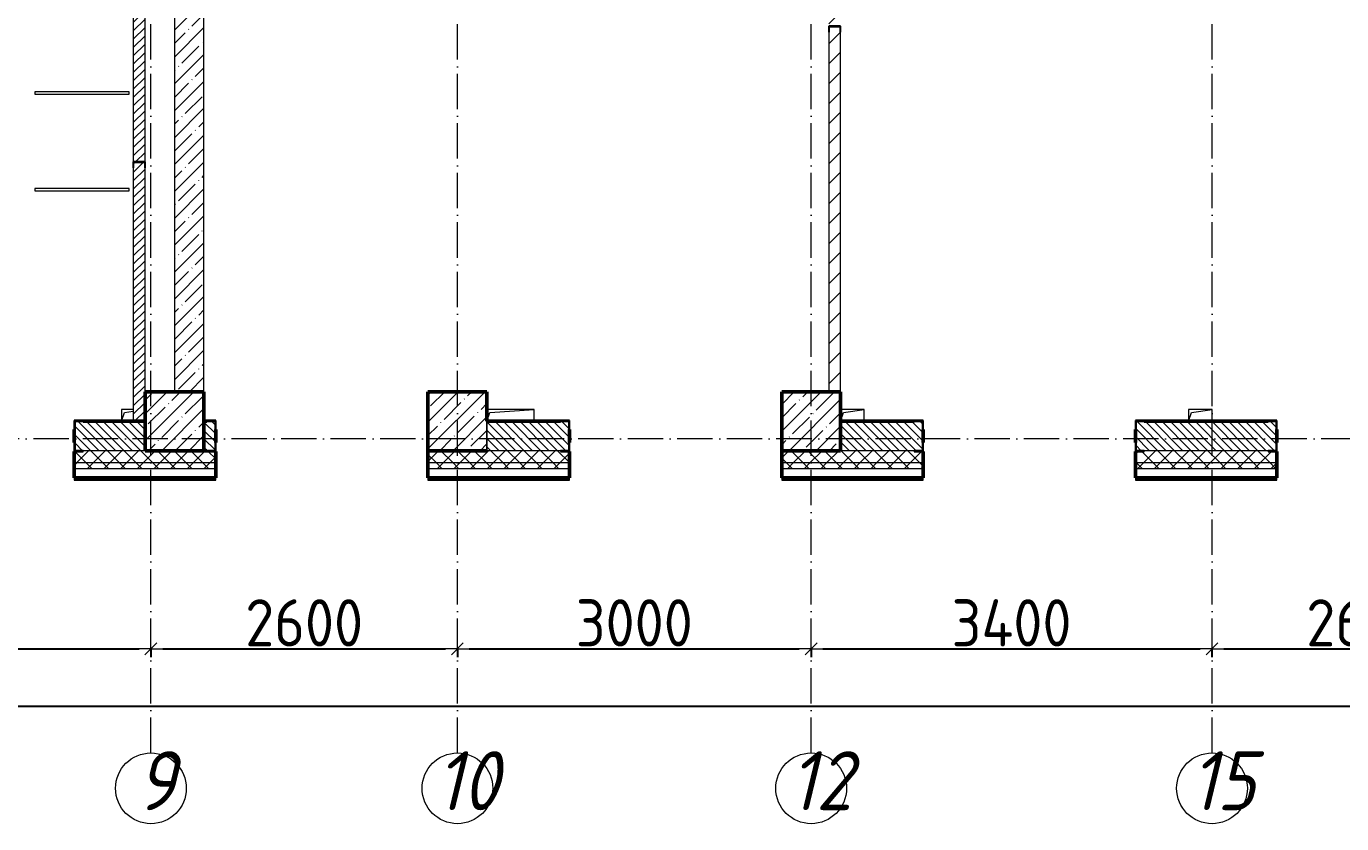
# Model space of a CAD drawing. Header units: millimetres. Extents: x -401725 to 250493, y 305116 to 802890.
# Drawn here: x -2199 to 8958, y 453933 to 460697 of the extents above; entities that cross this region are included whole.
import ezdxf

# ---------------------------------------------------------------- set-up
doc = ezdxf.new("R2010")
doc.units = ezdxf.units.MM
doc.linetypes.add('50_200_ШТРИХ_1Т_ш5_п1_п1_', pattern=[700, 500, -100, 0, -100])
for name, color, linetype, lineweight in [('A-____-____-DIMS', 7, 'Continuous', 9), ('A-GENM-____-MCUT', 7, 'Continuous', 25), ('A-GENM-____-OTLN', 7, 'Continuous', 9), ('A-GENM-____-OTLN-1', 7, 'Continuous', 25), ('A-WALL-____-MCUT-1', 7, 'Continuous', 9), ('A-WALL-____-MCUT-2', 7, 'Continuous', 50), ('A-WALL-____-MCUT-3', 7, 'Continuous', 9), ('A-WALL-____-PATT-1', 7, 'Continuous', 9), ('A-WALL-FNSH-MCUT-1', 7, 'Continuous', 9), ('S-COLS-____-MCUT', 7, 'Continuous', 50), ('S-COLS-____-OTLN', 7, 'Continuous', 9), ('S-GRID-____-IDEN', 7, 'Continuous', 9), ('S-GRID-____-OTLN-1', 7, '50_200_ШТРИХ_1Т_ш5_п1_п1_', 9)]:
    doc.layers.add(name, color=color, linetype=linetype, lineweight=lineweight)
doc.styles.add('ISOCPEUR_I', font='isocpeui.ttf', dxfattribs={"width": 0.9, "height": 2.5})
doc.styles.add('СПДС', font='isocpeur.ttf', dxfattribs={"width": 0.9})
doc.dimstyles.new('Размера А3', dxfattribs={"dimtxt": 200, "dimasz": 100, "dimexe": 70, "dimexo": 100, "dimgap": 20, "dimtad": 1, "dimdec": 0, "dimrnd": 10, "dimzin": 0, "dimdsep": 46, "dimtxsty": 'СПДС', "dimblk": 'ARROWHEAD_6', "dimcen": 1, "dimclrd": 256, "dimclre": 256, "dimclrt": 256, "dimazin": 0, "dimtfac": 1, "dimtdec": 0, "dimtmove": 2, "dimatfit": 3, "dimfxl": 1, "dimtolj": 1, "dimtzin": 0, "dimarcsym": 0})
pattern_1 = [(45, (-15591.66, 459015.94), (-114.0493, 114.0493), []), (45, (-15477.61, 459015.94), (-114.0493, 114.0493), [201.612, -40.322, 3.353, -36.97])]
pattern_2 = [(45, (-15591.66, 459015.94), (-70.71068, 70.71068), []), (135, (-15591.66, 459015.94), (-70.71068, -70.71068), [])]
pattern_3 = [(135, (-15591.663, 459015.94), (-35.35534, -35.35534), [])]

# ---------------------------------------------------------------- blocks, each defined once
blk = doc.blocks.new('BSC_Колонна _Прямоугольная - 500х500-V71-АР1_План отверстий 2 этажа в осях 1-64_А-ГГ')
at = {"layer": 'S-COLS-____-OTLN'}
h = blk.add_hatch(dxfattribs=at)
h.set_pattern_fill('FP_100', color=256, style=0, pattern_type=2)
h.set_pattern_definition([(45, (-20050, 1668.96), (-114.0493, 114.0493), []), (45, (-19935.95, 1668.96), (-114.0493, 114.0493), [201.613, -40.323, 3.353, -36.97])])
h.paths.add_polyline_path([(-250, -250), (250, -250), (250, 250), (-250, 250)], flags=0)
at = {"layer": 'S-COLS-____-MCUT'}
for p, q in [((250, 250), (-250, 250)), ((-250, 250), (-250, -250)), ((250, -250), (250, 250)), ((-250, -250), (250, -250))]:
    blk.add_line(p, q, dxfattribs=at)
blk = doc.blocks.new('BSC_Колонна _Прямоугольная - 500х500-V130-АР1_План отверстий 2 этажа в осях 1-64_А-ГГ')
at = {"layer": 'S-COLS-____-OTLN'}
h = blk.add_hatch(dxfattribs=at)
h.set_pattern_fill('FP_160', color=256, style=0, pattern_type=2)
h.set_pattern_definition([(45, (-14650, 1668.96), (-114.0493, 114.0493), []), (45, (-14535.95, 1668.96), (-114.0493, 114.0493), [201.612, -40.322, 3.353, -36.97])])
h.paths.add_polyline_path([(-250, -250), (250, -250), (250, 250), (-250, 250), (-250, -175)], flags=0)
at = {"layer": 'S-COLS-____-MCUT'}
for p, q in [((250, 250), (-250, 250)), ((-250, 250), (-250, -250)), ((250, -250), (250, 250)), ((-250, -250), (250, -250))]:
    blk.add_line(p, q, dxfattribs=at)
blk = doc.blocks.new('Фахверк_СКБ_Уголок - 250_2700-27497298-АР1_План отверстий 2 этажа в осях 1-64_А-ГГ')
at = {"layer": 'A-GENM-____-MCUT'}
for p, q in [((200, 181), (125, 181)), ((125, 181), (125, 106)), ((131, 106), (131, 175)), ((131, 175), (200, 175)), ((200, 175), (200, 181)), ((125, 106), (131, 106)), ((131, -6), (125, -6)), ((125, -6), (125, -81)), ((125, -81), (200, -81)), ((131, -75), (131, -6)), ((200, -75), (131, -75)), ((200, -81), (200, -75))]:
    blk.add_line(p, q, dxfattribs=at)
blk = doc.blocks.new('Фахверк_СКБ_Уголок - 250_2700_1-27501432-АР1_План отверстий 2 этажа в осях 1-64_А-ГГ')
at = {"layer": 'A-GENM-____-MCUT'}
for p, q in [((200, 181), (125, 181)), ((125, 181), (125, 106)), ((131, 106), (131, 175)), ((131, 175), (200, 175)), ((200, 175), (200, 181)), ((125, 106), (131, 106)), ((131, -6), (125, -6)), ((125, -6), (125, -81)), ((125, -81), (200, -81)), ((131, -75), (131, -6)), ((200, -75), (131, -75)), ((200, -81), (200, -75))]:
    blk.add_line(p, q, dxfattribs=at)
blk = doc.blocks.new('154_Фахверк_СКБ_Швеллер - Тип_100_3550-28487752-АР1_План отверстий 2 этажа в осях 1-64_А-ГГ')
at = {"layer": 'A-GENM-____-MCUT'}
for p, q in [((175, 50), (125, 50)), ((125, 50), (125, -50)), ((128, 47), (175, 47)), ((128, -47), (128, 47)), ((175, 47), (175, 50)), ((125, -50), (175, -50)), ((175, -47), (128, -47)), ((175, -50), (175, -47))]:
    blk.add_line(p, q, dxfattribs=at)
blk = doc.blocks.new('154_Фахверк_СКБ_Швеллер - Тип_100_3960-28331862-АР1_План отверстий 2 этажа в осях 1-64_А-ГГ')
at = {"layer": 'A-GENM-____-MCUT'}
for p, q in [((175, 50), (125, 50)), ((125, 50), (125, -50)), ((128, 47), (175, 47)), ((128, -47), (128, 47)), ((175, 47), (175, 50)), ((125, -50), (175, -50)), ((175, -47), (128, -47)), ((175, -50), (175, -47))]:
    blk.add_line(p, q, dxfattribs=at)
blk = doc.blocks.new('AR_Отверстие прямоугольное _в плите_ - AR_Отверстие прямоугольное _в плите_-V160-АР1_План отверстий 2 этажа в осях 1-64_А-ГГ')
at = {"layer": 'A-GENM-____-OTLN'}
for p, q in [((0, 50), (-100, 50)), ((-100, 50), (-100, -50)), ((-100, -50), (-75, 25)), ((-75, 25), (0, 36))]:
    blk.add_line(p, q, dxfattribs=at)
blk = doc.blocks.new('AR_Отверстие прямоугольное _в плите_ - AR_Отверстие прямоугольное _в плите_-30511394-АР1_План отверстий 2 этажа в осях 1-64_А-ГГ')
at = {"layer": 'A-GENM-____-OTLN'}
for p, q in [((200, 50), (-200, 50)), ((-200, -50), (-175, 25)), ((-175, 25), (200, 50)), ((200, -50), (200, 50))]:
    blk.add_line(p, q, dxfattribs=at)
blk = doc.blocks.new('AR_Отверстие прямоугольное _в плите_ - AR_Отверстие прямоугольное _в плите_-30510712-АР1_План отверстий 2 этажа в осях 1-64_А-ГГ')
at = {"layer": 'A-GENM-____-OTLN'}
for p, q in [((100, 50), (-100, 50)), ((-100, -50), (-75, 25)), ((-75, 25), (100, 50)), ((100, -50), (100, 50))]:
    blk.add_line(p, q, dxfattribs=at)
blk = doc.blocks.new('AR_Отверстие прямоугольное _в плите_ - AR_Отверстие прямоугольное _в плите_-V169-АР1_План отверстий 2 этажа в осях 1-64_А-ГГ')
at = {"layer": 'A-GENM-____-OTLN'}
for p, q in [((100, 50), (-100, 50)), ((-100, 50), (-100, -50)), ((-100, -50), (-75, 25)), ((-75, 25), (100, 50)), ((100, -50), (100, 50))]:
    blk.add_line(p, q, dxfattribs=at)
blk = doc.blocks.new('Ось сетки - Круг_Ø6_00__ISO-2_5_0_9K_-25732049-АР1_План отверстий 2 этажа в осях 1-64_А-ГГ')
at = {"layer": 'S-GRID-____-IDEN'}
blk.add_circle((0, 0), 3, dxfattribs=at)
blk = doc.blocks.new('ARROWHEAD_6')
at = {"color": 0, "linetype": 'Continuous'}
for p, q in [((0, 0), (-1, 0)), ((-0.5, -0.5), (0.5, 0.5))]:
    blk.add_line(p, q, dxfattribs=at)
blk = doc.blocks.new('*D4542')
at = {"layer": 'A-____-____-DIMS', "lineweight": -2, "transparency": 16777216}
for p, q in [((-5742, 455423), (-5742, 455347)), ((-5642, 455417), (-1242, 455417)), ((-1142, 455423), (-1142, 455347))]:
    blk.add_line(p, q, dxfattribs=at)
at = {"layer": 'Defpoints', "color": 0, "lineweight": 30, "transparency": 16777216}
for p in [(-5742, 455523), (-1142, 455523), (-1142, 455417)]:
    blk.add_point(p, dxfattribs=at)
at = {"layer": 'A-____-____-DIMS', "lineweight": -2, "transparency": 16777216, "xscale": 100, "yscale": 100, "zscale": 100, "rotation": 180}
blk.add_blockref('ARROWHEAD_6', (-5742, 455417), dxfattribs=at)
at = {"layer": 'A-____-____-DIMS', "lineweight": -2, "transparency": 16777216, "xscale": 100, "yscale": 100, "zscale": 100}
blk.add_blockref('ARROWHEAD_6', (-1142, 455417), dxfattribs=at)
at = {"layer": 'A-____-____-DIMS', "transparency": 16777216, "insert": (-3442, 455637), "char_height": 400, "attachment_point": 5, "style": 'СПДС'}
blk.add_mtext('\\A1;4600', dxfattribs=at)
blk = doc.blocks.new('*D4543')
at = {"layer": 'A-____-____-DIMS', "lineweight": -2, "transparency": 16777216}
for p, q in [((-1142, 455423), (-1142, 455347)), ((-1042, 455417), (1358, 455417)), ((1458, 455423), (1458, 455347))]:
    blk.add_line(p, q, dxfattribs=at)
at = {"layer": 'Defpoints', "color": 0, "lineweight": 30, "transparency": 16777216}
for p in [(-1142, 455523), (1458, 455523), (1458, 455417)]:
    blk.add_point(p, dxfattribs=at)
at = {"layer": 'A-____-____-DIMS', "lineweight": -2, "transparency": 16777216, "xscale": 100, "yscale": 100, "zscale": 100, "rotation": 180}
blk.add_blockref('ARROWHEAD_6', (-1142, 455417), dxfattribs=at)
at = {"layer": 'A-____-____-DIMS', "lineweight": -2, "transparency": 16777216, "xscale": 100, "yscale": 100, "zscale": 100}
blk.add_blockref('ARROWHEAD_6', (1458, 455417), dxfattribs=at)
at = {"layer": 'A-____-____-DIMS', "transparency": 16777216, "insert": (158, 455637), "char_height": 400, "attachment_point": 5, "style": 'СПДС'}
blk.add_mtext('\\A1;2600', dxfattribs=at)
blk = doc.blocks.new('*D4544')
at = {"layer": 'A-____-____-DIMS', "lineweight": -2, "transparency": 16777216}
for p, q in [((1458, 455423), (1458, 455347)), ((1558, 455417), (4358, 455417)), ((4458, 455423), (4458, 455347))]:
    blk.add_line(p, q, dxfattribs=at)
at = {"layer": 'Defpoints', "color": 0, "lineweight": 30, "transparency": 16777216}
for p in [(1458, 455523), (4458, 455523), (4458, 455417)]:
    blk.add_point(p, dxfattribs=at)
at = {"layer": 'A-____-____-DIMS', "lineweight": -2, "transparency": 16777216, "xscale": 100, "yscale": 100, "zscale": 100, "rotation": 180}
blk.add_blockref('ARROWHEAD_6', (1458, 455417), dxfattribs=at)
at = {"layer": 'A-____-____-DIMS', "lineweight": -2, "transparency": 16777216, "xscale": 100, "yscale": 100, "zscale": 100}
blk.add_blockref('ARROWHEAD_6', (4458, 455417), dxfattribs=at)
at = {"layer": 'A-____-____-DIMS', "transparency": 16777216, "insert": (2958, 455637), "char_height": 400, "attachment_point": 5, "style": 'СПДС'}
blk.add_mtext('\\A1;3000', dxfattribs=at)
blk = doc.blocks.new('*D4545')
at = {"layer": 'A-____-____-DIMS', "lineweight": -2, "transparency": 16777216}
for p, q in [((4458, 455423), (4458, 455347)), ((4558, 455417), (7758, 455417)), ((7858, 455423), (7858, 455347))]:
    blk.add_line(p, q, dxfattribs=at)
at = {"layer": 'Defpoints', "color": 0, "lineweight": 30, "transparency": 16777216}
for p in [(4458, 455523), (7858, 455523), (7858, 455417)]:
    blk.add_point(p, dxfattribs=at)
at = {"layer": 'A-____-____-DIMS', "lineweight": -2, "transparency": 16777216, "xscale": 100, "yscale": 100, "zscale": 100, "rotation": 180}
blk.add_blockref('ARROWHEAD_6', (4458, 455417), dxfattribs=at)
at = {"layer": 'A-____-____-DIMS', "lineweight": -2, "transparency": 16777216, "xscale": 100, "yscale": 100, "zscale": 100}
blk.add_blockref('ARROWHEAD_6', (7858, 455417), dxfattribs=at)
at = {"layer": 'A-____-____-DIMS', "transparency": 16777216, "insert": (6158, 455637), "char_height": 400, "attachment_point": 5, "style": 'СПДС'}
blk.add_mtext('\\A1;3400', dxfattribs=at)
blk = doc.blocks.new('*D4546')
at = {"layer": 'A-____-____-DIMS', "lineweight": -2, "transparency": 16777216}
for p, q in [((7858, 455423), (7858, 455347)), ((7958, 455417), (10358, 455417)), ((10458, 455423), (10458, 455347))]:
    blk.add_line(p, q, dxfattribs=at)
at = {"layer": 'Defpoints', "color": 0, "lineweight": 30, "transparency": 16777216}
for p in [(7858, 455523), (10458, 455523), (10458, 455417)]:
    blk.add_point(p, dxfattribs=at)
at = {"layer": 'A-____-____-DIMS', "lineweight": -2, "transparency": 16777216, "xscale": 100, "yscale": 100, "zscale": 100, "rotation": 180}
blk.add_blockref('ARROWHEAD_6', (7858, 455417), dxfattribs=at)
at = {"layer": 'A-____-____-DIMS', "lineweight": -2, "transparency": 16777216, "xscale": 100, "yscale": 100, "zscale": 100}
blk.add_blockref('ARROWHEAD_6', (10458, 455417), dxfattribs=at)
at = {"layer": 'A-____-____-DIMS', "transparency": 16777216, "insert": (9158, 455637), "char_height": 400, "attachment_point": 5, "style": 'СПДС'}
blk.add_mtext('\\A1;2600', dxfattribs=at)
blk = doc.blocks.new('*D4658')
at = {"layer": 'A-____-____-DIMS', "lineweight": -2, "transparency": 16777216}
for p, q in [((-17942, 454935), (-17942, 454859)), ((-17842, 454929), (85458, 454929)), ((85558, 454935), (85558, 454859))]:
    blk.add_line(p, q, dxfattribs=at)
at = {"layer": 'Defpoints', "color": 0, "lineweight": 30, "transparency": 16777216}
for p in [(-17942, 455035), (85558, 455035), (85558, 454929)]:
    blk.add_point(p, dxfattribs=at)
at = {"layer": 'A-____-____-DIMS', "lineweight": -2, "transparency": 16777216, "xscale": 100, "yscale": 100, "zscale": 100, "rotation": 180}
blk.add_blockref('ARROWHEAD_6', (-17942, 454929), dxfattribs=at)
at = {"layer": 'A-____-____-DIMS', "lineweight": -2, "transparency": 16777216, "xscale": 100, "yscale": 100, "zscale": 100}
blk.add_blockref('ARROWHEAD_6', (85558, 454929), dxfattribs=at)
at = {"layer": 'A-____-____-DIMS', "transparency": 16777216, "insert": (33808, 455149), "char_height": 400, "attachment_point": 5, "style": 'СПДС'}
blk.add_mtext('\\A1;103500', dxfattribs=at)
blk = doc.blocks.new('2этаж')
at = {"layer": 'S-GRID-____-OTLN-1', "color": 251, "ltscale": 0.6, "true_color": 0x636466}
for p, q in [((-1141.7, 454533.3), (-1141.7, 508896.9)), ((1458.3, 454533.3), (1458.3, 508896.9)), ((4458.3, 454533.3), (4458.3, 508896.9)), ((7858.3, 454533.3), (7858.3, 508896.9)), ((88482.7, 457197), (-20260.4, 457197))]:
    blk.add_line(p, q, dxfattribs=at)
at = {"layer": 'S-GRID-____-IDEN', "char_height": 500, "attachment_point": 1, "style": 'ISOCPEUR_I'}
for s, insert, width in [('\\fISOCPEUR|b0|i1|c204|p34|;\\W.9;9', (-1267.9, 454547.9), 202.025), ('10', (1272.7, 454547.9), 346.329), ('12', (4272.7, 454547.9), 346.329), ('15', (7672.7, 454547.9), 346.329)]:
    blk.add_mtext(s, dxfattribs=dict(at, insert=insert, width=width))
at = {"layer": 'A-____-____-DIMS'}
for base, p1, p2, picture, middle in [((-1141.7, 455417.4), (-5741.7, 455523.5), (-1141.7, 455523.5), '*D4542', (-3441.7, 455637.4)), ((1458.3, 455417.4), (-1141.7, 455523.5), (1458.3, 455523.5), '*D4543', (158.3, 455637.4)), ((4458.3, 455417.4), (1458.3, 455523.5), (4458.3, 455523.5), '*D4544', (2958.3, 455637.4)), ((7858.3, 455417.4), (4458.3, 455523.5), (7858.3, 455523.5), '*D4545', (6158.3, 455637.4)), ((10458.3, 455417.4), (7858.3, 455523.5), (10458.3, 455523.5), '*D4546', (9158.3, 455637.4)), ((85558.3, 454929.2), (-17941.7, 455035.3), (85558.3, 455035.3), '*D4658', (33808.3, 455149.2))]:
    dim = blk.add_linear_dim(base=base, p1=p1, p2=p2, dimstyle='Размера А3', override={"dimtxt": 400}, dxfattribs=at)
    dim.commit()
    dim.dimension.update_dxf_attribs({"geometry": picture, "text_midpoint": middle})

msp = doc.modelspace()

# ---------------------------------------------------------------- hatches: boundary and pattern name
at = {"layer": 'A-WALL-____-PATT-1'}
h = msp.add_hatch(dxfattribs=at)
h.set_pattern_fill('FP_5', color=256, style=0, pattern_type=2)
h.set_pattern_definition([(45, (-15591.663, 459015.94), (-35.35534, 35.35534), [])])
h.paths.add_polyline_path([(-1291.6634, 457346.983), (-1191.6634, 457346.983), (-1191.6634, 459496.983), (-1194.6634, 459496.983), (-1194.6634, 459543.983), (-1288.6634, 459543.983), (-1288.6634, 459496.983), (-1291.6634, 459496.983), (-1291.6634, 457596.983)], flags=0)
h.paths.add_polyline_path([(-1191.6634, 459546.983), (-1191.6634, 461246.983), (-1291.6634, 461246.983), (-1291.6634, 459546.983), (-1194.6634, 459546.983)], flags=0)
h.paths.add_polyline_path([(-1191.6634, 461746.983), (-1191.6634, 463346.983), (-1291.6634, 463346.983), (-1291.6634, 461746.983), (-1287.3155, 461746.983)], flags=0)
h.paths.add_polyline_path([(-1237.4261, 463546.983), (-1191.6634, 463546.983), (-1191.6634, 463996.983), (-1291.6634, 463996.983), (-1291.6634, 463546.983), (-1239.0318, 463546.983)], flags=0)
h.paths.add_polyline_path([(-1191.6634, 464296.983), (-1191.6634, 464896.983), (-1291.6634, 464896.983), (-1291.6634, 464296.983), (-1212.0024, 464296.983)], flags=0)
h = msp.add_hatch(dxfattribs=at)
h.set_pattern_fill('FP_25', color=256, style=0, pattern_type=2)
h.set_pattern_definition(pattern_1)
h.paths.add_polyline_path([(-941.6634, 457596.983), (-691.6634, 457596.983), (-691.6634, 464596.983), (-941.6634, 464596.983), (-941.6634, 458031.8615)], flags=0)
h = msp.add_hatch(dxfattribs=at)
h.set_pattern_fill('FP_4', color=256, style=0, pattern_type=2)
h.set_pattern_definition([(45, (-15591.66, 459015.94), (-84.8528, 84.8528), [])])
h.paths.add_polyline_path([(4708.3366, 457596.983), (4708.3366, 460646.983), (4705.3366, 460646.983), (4705.3366, 460693.983), (4611.3366, 460693.983), (4611.3366, 460646.983), (4608.3366, 460646.983), (4608.3366, 457596.983)], flags=0)
h.paths.add_polyline_path([(4705.3366, 460696.983), (4708.3366, 460696.983), (4707.5003, 463050.983), (4700.7366, 463050.983), (4700.7366, 463092.483), (4615.9366, 463092.483), (4615.9366, 463050.983), (4608.3366, 463050.983), (4608.3366, 460696.983), (4700.7366, 460696.983)], flags=0)
h.paths.add_polyline_path([(4705.3366, 464249.983), (4705.3366, 464296.983), (4611.3366, 464296.983), (4611.3366, 464249.983), (4702.3366, 464249.983)], flags=0)
h = msp.add_hatch(dxfattribs=at)
h.set_pattern_fill('FP_6', color=256, style=0, pattern_type=2)
h.set_pattern_definition(pattern_3)
h.paths.add_polyline_path([(-2866.6634, 457096.983), (-2797.6634, 457097.7724), (-2797.6634, 457165.983), (-2791.6634, 457165.983), (-2791.6634, 457277.983), (-2797.6634, 457277.983), (-2797.6634, 457346.983), (-4691.6634, 457346.983), (-4691.6634, 457096.983), (-3233.1029, 457096.983)], flags=0)
h.paths.add_polyline_path([(-1716.6634, 457096.983), (-1191.6634, 457096.983), (-1191.6634, 457346.983), (-1785.6634, 457346.983), (-1785.6634, 457277.983), (-1791.6634, 457277.983), (-1791.6634, 457165.983), (-1785.6634, 457165.983), (-1785.6634, 457096.983)], flags=0)
h = msp.add_hatch(dxfattribs=at)
h.set_pattern_fill('FP_6', color=256, style=0, pattern_type=2)
h.set_pattern_definition(pattern_3)
h.paths.add_polyline_path([(-666.6634, 457096.983), (-597.6634, 457096.983), (-597.6634, 457165.983), (-591.6634, 457165.983), (-591.6634, 457277.983), (-597.6634, 457277.983), (-597.6634, 457346.983), (-691.6634, 457346.983), (-691.6634, 457096.983)], flags=0)
h = msp.add_hatch(dxfattribs=at)
h.set_pattern_fill('FP_6', color=256, style=0, pattern_type=2)
h.set_pattern_definition(pattern_3)
h.paths.add_polyline_path([(2402.3366, 457096.983), (2402.3366, 457165.983), (2408.3366, 457165.983), (2408.3366, 457277.983), (2402.3366, 457277.983), (2402.3366, 457346.983), (1708.3366, 457346.983), (1708.3366, 457096.983), (2333.3366, 457096.983)], flags=0)
h = msp.add_hatch(dxfattribs=at)
h.set_pattern_fill('FP_6', color=256, style=0, pattern_type=2)
h.set_pattern_definition(pattern_3)
h.paths.add_polyline_path([(8333.3366, 457096.983), (8402.3366, 457096.983), (8402.3366, 457165.983), (8408.3366, 457165.983), (8408.3366, 457277.983), (8402.3366, 457277.983), (8402.3366, 457346.983), (7214.3366, 457346.983), (7214.3366, 457277.983), (7208.3366, 457277.983), (7208.3366, 457165.983), (7214.3366, 457165.983), (7214.3366, 457096.983), (7371.6828, 457096.983)], flags=0)
h.paths.add_polyline_path([(5333.3366, 457096.983), (5402.3366, 457096.983), (5402.3366, 457165.983), (5408.3366, 457165.983), (5408.3366, 457277.983), (5402.3366, 457277.983), (5402.3366, 457346.983), (4708.3366, 457346.983), (4708.3366, 457096.983), (4720.4864, 457096.983)], flags=0)
h = msp.add_hatch(dxfattribs=at)
h.set_pattern_fill('FP_1', color=256, style=0, pattern_type=2)
h.set_pattern_definition(pattern_2)
h.paths.add_polyline_path([(85658.3366, 456946.983), (85758.3366, 456946.983), (85758.3366, 456996.983), (76558.3366, 456996.983), (76558.3366, 456946.983), (85140.1114, 456946.983)], flags=0)
h.paths.add_polyline_path([(73651.5936, 456946.983), (74758.3366, 456946.983), (74758.3366, 456996.983), (66808.3366, 456996.983), (66808.3366, 456946.983), (72767.8614, 456946.983)], flags=0)
h.paths.add_polyline_path([(64608.3366, 456946.983), (65808.3366, 456946.983), (65808.3366, 456996.983), (64608.3366, 456996.983)], flags=0)
h.paths.add_polyline_path([(56808.3366, 456946.983), (56808.3366, 456996.983), (55408.3366, 456996.983), (55408.3366, 456946.983), (55976.9507, 456946.983)], flags=0)
h.paths.add_polyline_path([(53608.3366, 456946.983), (53608.3366, 456996.983), (52408.3366, 456996.983), (52408.3366, 456946.983), (53325.7543, 456946.983)], flags=0)
h.paths.add_polyline_path([(49790.8257, 456946.983), (50608.0335, 456946.983), (50608.0335, 456996.983), (49408.3366, 456996.983), (49408.3366, 456946.983)], flags=0)
h.paths.add_polyline_path([(47608.3366, 456946.983), (47608.3366, 456996.983), (46408.3366, 456996.983), (46408.3366, 456946.983), (47139.6293, 456946.983)], flags=0)
h.paths.add_polyline_path([(44488.4328, 456946.983), (44608.3366, 456946.983), (44608.3366, 456996.983), (43408.3262, 456996.983), (43408.3262, 456946.983), (43604.7007, 456946.983)], flags=0)
h.paths.add_polyline_path([(38608.3262, 456946.983), (38608.3262, 456996.983), (37408.3314, 456996.983), (37408.3314, 456946.983), (38302.3078, 456946.983)], flags=0)
h.paths.add_polyline_path([(35608.3314, 456946.983), (35608.3314, 456996.983), (34408.3366, 456996.983), (34408.3366, 456946.983), (34767.3792, 456946.983)], flags=0)
h.paths.add_polyline_path([(31408.3366, 456946.983), (32608.3366, 456946.983), (32608.3366, 456996.983), (31408.3366, 456996.983)], flags=0)
h.paths.add_polyline_path([(29464.9864, 456946.983), (29608.3366, 456946.983), (29608.3366, 456996.983), (28408.3366, 456996.983), (28408.3366, 456946.983), (28581.2542, 456946.983)], flags=0)
h.paths.add_polyline_path([(26608.3366, 456946.983), (26608.3366, 456996.983), (25408.3366, 456996.983), (25408.3366, 456946.983), (25930.0578, 456946.983)], flags=0)
h.paths.add_polyline_path([(23278.8614, 456946.983), (23608.3366, 456946.983), (23608.3366, 456996.983), (22208.3366, 456996.983), (22208.3366, 456946.983), (22395.1292, 456946.983)], flags=0)
h.paths.add_polyline_path([(20408.3366, 456946.983), (20408.3366, 456996.983), (19208.3366, 456996.983), (19208.3366, 456946.983), (19743.9328, 456946.983)], flags=0)
h.paths.add_polyline_path([(17408.3366, 456946.983), (17408.3366, 456996.983), (16208.3366, 456996.983), (16209.0042, 456946.983)], flags=0)
h.paths.add_polyline_path([(14408.3366, 456946.983), (14408.3366, 456996.983), (13208.3366, 456996.983), (13208.3366, 456946.983)], flags=0)
h.paths.add_polyline_path([(10208.3366, 456946.983), (11408.3366, 456946.983), (11408.3366, 456996.983), (10208.3366, 456996.983)], flags=0)
h.paths.add_polyline_path([(8408.3366, 456946.983), (8408.3366, 456996.983), (7208.3366, 456996.983), (7208.3366, 456946.983), (7371.6828, 456946.983)], flags=0)
h.paths.add_polyline_path([(5408.3366, 456946.983), (5408.3366, 456996.983), (4208.3366, 456996.983), (4208.3366, 456946.983), (4720.4864, 456946.983)], flags=0)
h.paths.add_polyline_path([(2408.3366, 456946.983), (2408.3366, 456996.983), (1208.3366, 456996.983), (1208.3366, 456946.983), (2069.2899, 456946.983)], flags=0)
h.paths.add_polyline_path([(-591.6634, 456946.983), (-591.6634, 456996.983), (-1791.6634, 456996.983), (-1791.6634, 456946.983), (-1465.6387, 456946.983)], flags=0)
h.paths.add_polyline_path([(-2791.6634, 456946.983), (-2791.6634, 456996.983), (-8191.6634, 456996.983), (-8191.6634, 456946.983), (-3233.1029, 456946.983)], flags=0)
h.paths.add_polyline_path([(-9191.6634, 456946.983), (-9191.6634, 456996.983), (-18141.6634, 456996.983), (-18141.6634, 456946.983), (-10302.9601, 456946.983)], flags=0)
h = msp.add_hatch(dxfattribs=at)
h.set_pattern_fill('FP_1', color=256, style=0, pattern_type=2)
h.set_pattern_definition(pattern_2)
h.paths.add_polyline_path([(85658.3366, 456996.983), (85658.3366, 457096.983), (76633.3366, 457096.983), (76633.3366, 457090.983), (76558.3366, 457090.983), (76558.3366, 456996.983), (85158.3366, 456996.983)], flags=0)
h.paths.add_polyline_path([(74758.3366, 456996.983), (74758.3366, 457090.983), (74683.3366, 457090.983), (74683.3366, 457096.983), (66808.3366, 457096.983), (66808.3366, 456996.983), (74535.3257, 456996.983)], flags=0)
h.paths.add_polyline_path([(65308.3366, 456996.983), (65808.3366, 456996.983), (65808.3366, 457096.983), (64683.3366, 457096.983), (64683.3366, 457090.983), (64608.3366, 457090.983), (64608.3366, 456996.983), (64683.3366, 456996.983)], flags=0)
h.paths.add_polyline_path([(55408.3366, 456996.983), (56808.3366, 456996.983), (56808.3366, 457096.983), (55483.3366, 457096.983), (55483.3366, 457090.983), (55408.3366, 457090.983)], flags=0)
h.paths.add_polyline_path([(53258.3366, 456996.983), (53608.3366, 456996.983), (53608.3366, 457090.983), (53533.3366, 457090.983), (53533.3366, 457096.983), (52483.3366, 457096.983), (52483.3366, 457090.983), (52408.3366, 457090.983), (52408.3366, 456996.983), (52758.3366, 456996.983)], flags=0)
h.paths.add_polyline_path([(50608.0335, 456996.983), (50608.0335, 457090.983), (50533.3366, 457090.983), (50533.3366, 457096.983), (49483.3366, 457096.983), (49483.3366, 457090.983), (49408.3366, 457090.983), (49408.3366, 456996.983), (49790.8257, 456996.983)], flags=0)
h.paths.add_polyline_path([(47608.3366, 456996.983), (47608.3366, 457090.983), (47533.3366, 457090.983), (47533.3366, 457096.983), (46483.3366, 457096.983), (46483.3366, 457090.983), (46408.3366, 457090.983), (46408.3366, 456996.983), (47139.6293, 456996.983)], flags=0)
h.paths.add_polyline_path([(43758.3366, 456996.983), (44608.3366, 456996.983), (44608.3366, 457090.983), (44533.3366, 457090.983), (44533.3366, 457096.983), (43483.3366, 457096.983), (43483.3366, 457090.983), (43408.3366, 457090.983), (43408.3262, 456996.983), (43604.7007, 456996.983)], flags=0)
h.paths.add_polyline_path([(38302.3078, 456996.983), (38608.3262, 456996.983), (38608.3262, 457090.983), (38533.3366, 457090.983), (38533.3366, 457096.983), (37483.3366, 457096.983), (37483.3366, 457090.983), (37408.3366, 457090.983), (37408.3314, 456996.983), (38258.3366, 456996.983)], flags=0)
h.paths.add_polyline_path([(34408.3366, 456996.983), (35608.3314, 456996.983), (35608.3314, 457090.983), (35533.3366, 457090.983), (35533.3366, 457096.983), (34483.3366, 457096.983), (34483.3366, 457090.983), (34408.3366, 457090.983)], flags=0)
h.paths.add_polyline_path([(32116.1828, 456996.983), (32608.3366, 456996.983), (32608.3366, 457090.983), (32533.3366, 457090.983), (32533.3366, 457096.983), (31483.3366, 457096.983), (31483.3366, 457090.983), (31408.3366, 457090.983), (31408.3366, 456996.983), (31483.3366, 456996.983)], flags=0)
h.paths.add_polyline_path([(29464.9864, 456996.983), (29608.3366, 456996.983), (29608.3366, 457090.983), (29533.3366, 457090.983), (29533.3366, 457096.983), (28483.3366, 457096.983), (28483.3366, 457090.983), (28408.3366, 457090.983), (28408.3366, 456996.983), (29258.3366, 456996.983)], flags=0)
h.paths.add_polyline_path([(26608.3366, 456996.983), (26608.3366, 457090.983), (26533.3366, 457090.983), (26533.3366, 457096.983), (25483.3366, 457096.983), (25483.3366, 457090.983), (25408.3366, 457090.983), (25408.3366, 456996.983), (26533.3366, 456996.983)], flags=0)
h.paths.add_polyline_path([(23608.3366, 456996.983), (23608.3366, 457090.983), (23533.3366, 457091.6258), (23533.3366, 457096.983), (22208.3366, 457096.983), (22208.3366, 456996.983), (23602.3366, 456996.983)], flags=0)
h.paths.add_polyline_path([(19208.3366, 456996.983), (20408.3366, 456996.983), (20408.3366, 457090.983), (20333.3366, 457090.983), (20333.3366, 457096.983), (19208.3366, 457096.983)], flags=0)
h.paths.add_polyline_path([(17402.3366, 456996.983), (17408.3366, 456996.983), (17408.3366, 457090.983), (17333.3366, 457090.983), (17333.3366, 457096.983), (16283.3366, 457096.983), (16283.3366, 457090.983), (16208.3366, 457090.983), (16209.0042, 456996.983), (17333.3366, 456996.983)], flags=0)
h.paths.add_polyline_path([(14333.3366, 456996.983), (14408.3366, 456996.983), (14408.3366, 457090.983), (14333.3366, 457090.983), (14333.3366, 457096.983), (13208.3366, 457096.983), (13208.3366, 456996.983), (13708.3366, 456996.983)], flags=0)
h.paths.add_polyline_path([(10708.3366, 456996.983), (11408.3366, 456996.983), (11408.3366, 457090.983), (11333.3366, 457090.983), (11333.3366, 457096.983), (10208.3366, 457096.983), (10208.3366, 456996.983)], flags=0)
h.paths.add_polyline_path([(8408.3366, 456996.983), (8408.3366, 457090.983), (8333.3366, 457090.983), (8333.3366, 457096.983), (7283.3366, 457096.983), (7283.3366, 457090.983), (7208.3366, 457090.983), (7208.3366, 456996.983), (7371.6828, 456996.983)], flags=0)
h.paths.add_polyline_path([(5333.3366, 456996.983), (5408.3366, 456996.983), (5408.3366, 457090.983), (5333.3366, 457090.983), (5333.3366, 457096.983), (4208.3366, 457096.983), (4208.3366, 456996.983), (4720.4864, 456996.983)], flags=0)
h.paths.add_polyline_path([(1208.3366, 456996.983), (2408.3366, 456996.983), (2408.3366, 457090.983), (2333.3366, 457090.983), (2333.3366, 457096.983), (1208.3366, 457096.983)], flags=0)
h.paths.add_polyline_path([(-591.6634, 456996.983), (-591.6634, 457090.983), (-666.6634, 457090.983), (-666.6634, 457096.983), (-1716.6634, 457096.983), (-1716.6634, 457090.983), (-1791.6634, 457090.983), (-1791.6634, 456996.983), (-691.6634, 456996.983)], flags=0)
h.paths.add_polyline_path([(-2791.6634, 456996.983), (-2791.6634, 457090.983), (-2866.6634, 457090.983), (-2866.6634, 457096.983), (-8116.6634, 457096.983), (-8116.6634, 457090.983), (-8191.6634, 457090.983), (-8191.6634, 456996.983), (-3233.1029, 456996.983)], flags=0)
h.paths.add_polyline_path([(-10291.6634, 456996.983), (-9191.6634, 456996.983), (-9191.6634, 457090.983), (-9266.6634, 457090.983), (-9266.6634, 457096.983), (-18041.6634, 457096.983), (-18041.6634, 456996.983), (-10302.9601, 456996.983)], flags=0)
h = msp.add_hatch(dxfattribs=at)
h.set_pattern_fill('FP_3', color=256, style=0, pattern_type=2)
h.set_pattern_definition([(45, (-15591.66, 459015.94), (-85.5366, 85.5366), []), (45, (-15534.64, 459015.94), (-85.5366, 85.5366), [])])
h.paths.add_polyline_path([(22209.3366, 456846.983), (22723.3366, 456846.983), (22723.3366, 456866.983), (22209.3366, 456866.983)], flags=0)
h.paths.add_polyline_path([(19743.9328, 456846.983), (20408.3366, 456846.983), (20408.3366, 456866.983), (19208.3366, 456866.983), (19208.3366, 456846.983)], flags=0)
h.paths.add_polyline_path([(17408.3366, 456846.983), (17408.3366, 456866.983), (16209.3366, 456866.983), (16209.3366, 456846.983)], flags=0)
h.paths.add_polyline_path([(14408.3366, 456846.983), (14408.3366, 456866.983), (13208.3366, 456866.983), (13208.3366, 456846.983)], flags=0)
h.paths.add_polyline_path([(10906.6114, 456846.983), (11408.3366, 456846.983), (11408.3366, 456866.983), (10209.3366, 456866.983), (10209.3366, 456846.983)], flags=0)
h.paths.add_polyline_path([(8408.3366, 456846.983), (8408.3366, 456866.983), (7208.3366, 456866.983), (7208.3366, 456846.983), (7371.6828, 456846.983)], flags=0)
h.paths.add_polyline_path([(4720.4864, 456846.983), (5408.3366, 456846.983), (5408.3366, 456866.983), (4208.3366, 456866.983), (4208.3366, 456846.983)], flags=0)
h.paths.add_polyline_path([(2069.2899, 456846.983), (2408.3366, 456846.983), (2408.3366, 456866.983), (1208.3366, 456866.983), (1208.3366, 456846.983)], flags=0)
h.paths.add_polyline_path([(-1465.6387, 456846.983), (-591.6634, 456846.983), (-591.6634, 456866.983), (-1791.6634, 456866.983), (-1791.6634, 456846.983)], flags=0)
h.paths.add_polyline_path([(-3233.1029, 456846.983), (-2791.6634, 456846.983), (-2791.6634, 456866.983), (-8191.6634, 456866.983), (-8191.6634, 456846.983), (-5000.5672, 456846.983)], flags=0)
h.paths.add_polyline_path([(-10302.9601, 456846.983), (-9191.6634, 456846.983), (-9191.6634, 456866.983), (-18271.6634, 456866.983), (-18271.6634, 456846.983), (-12070.4244, 456846.983)], flags=0)
at = {"layer": 'S-COLS-____-OTLN'}
h = msp.add_hatch(dxfattribs=at)
h.set_pattern_fill('FP_25', color=256, style=0, pattern_type=2)
h.set_pattern_definition(pattern_1)
h.paths.add_polyline_path([(1208.3366, 457096.983), (1708.3366, 457096.983), (1708.3366, 457596.983), (1208.3366, 457596.983)], flags=0)

# ---------------------------------------------------------------- linework, layer by layer
at = {"layer": 'A-WALL-____-MCUT-1'}
for p, q in [((-941.6634, 464596.983), (-941.6634, 457596.983)), ((-691.6634, 457596.983), (-691.6634, 464596.983))]:
    msp.add_line(p, q, dxfattribs=at)
at = {"layer": 'A-WALL-____-MCUT-2'}
for p, q in [((-1191.6634, 457346.983), (-1716.6634, 457346.983)), ((-666.6634, 457346.983), (-691.6634, 457346.983)), ((2333.3366, 457346.983), (1708.3366, 457346.983)), ((5333.3366, 457346.983), (4708.3366, 457346.983)), ((8333.3366, 457346.983), (7283.3366, 457346.983)), ((-1791.6634, 457277.983), (-1791.6634, 457165.983)), ((-591.6634, 457165.983), (-591.6634, 457277.983)), ((2408.3366, 457165.983), (2408.3366, 457277.983)), ((5408.3366, 457165.983), (5408.3366, 457277.983)), ((7208.3366, 457277.983), (7208.3366, 457165.983)), ((8408.3366, 457165.983), (8408.3366, 457277.983)), ((-1791.6634, 457090.983), (-1791.6634, 456866.983)), ((-666.6634, 457096.983), (-691.6634, 457096.983)), ((-591.6634, 456866.983), (-591.6634, 457090.983)), ((1708.3366, 457096.983), (1208.3366, 457096.983)), ((1208.3366, 457096.983), (1208.3366, 456866.983)), ((2408.3366, 456866.983), (2408.3366, 457090.983)), ((4208.3366, 457096.983), (4208.3366, 456866.983)), ((5408.3366, 456866.983), (5408.3366, 457090.983)), ((7208.3366, 457090.983), (7208.3366, 456866.983)), ((8408.3366, 456866.983), (8408.3366, 457090.983)), ((-1791.6634, 456866.983), (-591.6634, 456866.983)), ((1208.3366, 456866.983), (2408.3366, 456866.983)), ((4208.3366, 456866.983), (5408.3366, 456866.983)), ((7208.3366, 456866.983), (8408.3366, 456866.983))]:
    msp.add_line(p, q, dxfattribs=at)
at = {"layer": 'A-WALL-____-MCUT-3'}
for p, q in [((1708.3366, 457346.983), (1708.3366, 457096.983)), ((-1791.6634, 456996.983), (-591.6634, 456996.983)), ((-1191.6634, 457096.983), (-1716.6634, 457096.983)), ((1208.3366, 456996.983), (2408.3366, 456996.983)), ((2333.3366, 457096.983), (1708.3366, 457096.983)), ((4208.3366, 456996.983), (5408.3366, 456996.983)), ((5333.3366, 457096.983), (4708.3366, 457096.983)), ((7208.3366, 456996.983), (8408.3366, 456996.983)), ((8333.3366, 457096.983), (7283.3366, 457096.983)), ((-1791.6634, 456946.983), (-591.6634, 456946.983)), ((1208.3366, 456946.983), (2408.3366, 456946.983)), ((4208.3366, 456946.983), (5408.3366, 456946.983)), ((7208.3366, 456946.983), (8408.3366, 456946.983))]:
    msp.add_line(p, q, dxfattribs=at)
at = {"layer": 'A-WALL-FNSH-MCUT-1'}
for p, q in [((-1291.6634, 461246.983), (-1291.6634, 459546.983)), ((-1191.6634, 459546.983), (-1191.6634, 461246.983)), ((4608.3366, 460646.983), (4608.3366, 457596.983)), ((4708.3366, 457596.983), (4708.3366, 460646.983)), ((-1326.6634, 460141.983), (-2126.6634, 460141.983)), ((-2126.6634, 460141.983), (-2126.6634, 460121.983)), ((-2126.6634, 460121.983), (-1326.6634, 460121.983)), ((-1326.6634, 460121.983), (-1326.6634, 460141.983)), ((-1291.6634, 459496.983), (-1291.6634, 457346.983)), ((-1191.6634, 457596.983), (-1191.6634, 459496.983)), ((-1326.6634, 459321.983), (-2126.6634, 459321.983)), ((-2126.6634, 459321.983), (-2126.6634, 459301.983)), ((-2126.6634, 459301.983), (-1326.6634, 459301.983)), ((-1326.6634, 459301.983), (-1326.6634, 459321.983)), ((-1791.6634, 456866.983), (-1791.6634, 456846.983)), ((-1791.6634, 456846.983), (-591.6634, 456846.983)), ((-591.6634, 456846.983), (-591.6634, 456866.983)), ((1208.3366, 456866.983), (1208.3366, 456846.983)), ((1208.3366, 456846.983), (2408.3366, 456846.983)), ((2408.3366, 456846.983), (2408.3366, 456866.983)), ((4208.3366, 456866.983), (4208.3366, 456846.983)), ((4208.3366, 456846.983), (5408.3366, 456846.983)), ((5408.3366, 456846.983), (5408.3366, 456866.983)), ((7208.3366, 456866.983), (7208.3366, 456846.983)), ((7208.3366, 456846.983), (8408.3366, 456846.983)), ((8408.3366, 456846.983), (8408.3366, 456866.983))]:
    msp.add_line(p, q, dxfattribs=at)
at = {"layer": 'S-COLS-____-MCUT'}
for p, q in [((1708.3366, 457596.983), (1208.3366, 457596.983)), ((1208.3366, 457596.983), (1208.3366, 457096.983)), ((1708.3366, 457346.983), (1708.3366, 457596.983)), ((1208.3366, 457096.983), (1708.3366, 457096.983))]:
    msp.add_line(p, q, dxfattribs=at)
at = {"layer": 'S-COLS-____-OTLN'}
msp.add_line((1708.3366, 457096.983), (1708.3366, 457346.983), dxfattribs=at)

# ---------------------------------------------------------------- block references
at = {"color": 18, "true_color": 0x000000}
msp.add_blockref('2этаж', (0, 0), dxfattribs=at)
at = {"layer": 'A-GENM-____-OTLN'}
for name, p in [('AR_Отверстие прямоугольное _в плите_ - AR_Отверстие прямоугольное _в плите_-V160-АР1_План отверстий 2 этажа в осях 1-64_А-ГГ', (-1291.6634, 457396.983)), ('AR_Отверстие прямоугольное _в плите_ - AR_Отверстие прямоугольное _в плите_-30511394-АР1_План отверстий 2 этажа в осях 1-64_А-ГГ', (1908.3366, 457396.983)), ('AR_Отверстие прямоугольное _в плите_ - AR_Отверстие прямоугольное _в плите_-30510712-АР1_План отверстий 2 этажа в осях 1-64_А-ГГ', (4808.3366, 457396.983)), ('AR_Отверстие прямоугольное _в плите_ - AR_Отверстие прямоугольное _в плите_-V169-АР1_План отверстий 2 этажа в осях 1-64_А-ГГ', (7758.3366, 457396.983))]:
    msp.add_blockref(name, p, dxfattribs=at)
at = {"layer": 'A-GENM-____-OTLN-1'}
for name, p, rotation in [('154_Фахверк_СКБ_Швеллер - Тип_100_3550-28487752-АР1_План отверстий 2 этажа в осях 1-64_А-ГГ', (4658.3366, 460821.983), 269.9999999999999), ('154_Фахверк_СКБ_Швеллер - Тип_100_3960-28331862-АР1_План отверстий 2 этажа в осях 1-64_А-ГГ', (-1241.6634, 459671.983), 269.9999999999997), ('Фахверк_СКБ_Уголок - 250_2700_1-27501432-АР1_План отверстий 2 этажа в осях 1-64_А-ГГ', (-466.6634, 457271.983), 180), ('Фахверк_СКБ_Уголок - 250_2700-27497298-АР1_План отверстий 2 этажа в осях 1-64_А-ГГ', (2533.3366, 457271.983), 180), ('Фахверк_СКБ_Уголок - 250_2700-27497298-АР1_План отверстий 2 этажа в осях 1-64_А-ГГ', (5533.3366, 457271.983), 180), ('Фахверк_СКБ_Уголок - 250_2700-27497298-АР1_План отверстий 2 этажа в осях 1-64_А-ГГ', (8533.3366, 457271.983), 180)]:
    msp.add_blockref(name, p, dxfattribs=dict(at, rotation=rotation))
for p in [(-1916.6634, 457171.983), (7083.3366, 457171.983)]:
    msp.add_blockref('Фахверк_СКБ_Уголок - 250_2700-27497298-АР1_План отверстий 2 этажа в осях 1-64_А-ГГ', p, dxfattribs=at)
at = {"layer": 'S-COLS-____-OTLN'}
for name, p in [('BSC_Колонна _Прямоугольная - 500х500-V130-АР1_План отверстий 2 этажа в осях 1-64_А-ГГ', (-941.6634, 457346.983)), ('BSC_Колонна _Прямоугольная - 500х500-V71-АР1_План отверстий 2 этажа в осях 1-64_А-ГГ', (4458.3366, 457346.983))]:
    msp.add_blockref(name, p, dxfattribs=at)
at = {"layer": 'S-GRID-____-IDEN', "xscale": 99.99999999999993, "yscale": 99.99999999999993, "zscale": 99.99999999999993}
for p in [(-1141.6634, 454233.3346), (1458.3366, 454233.3346), (4458.3366, 454233.3346), (7858.3366, 454233.3346)]:
    msp.add_blockref('Ось сетки - Круг_Ø6_00__ISO-2_5_0_9K_-25732049-АР1_План отверстий 2 этажа в осях 1-64_А-ГГ', p, dxfattribs=at)

doc.saveas('drawing.dxf')
